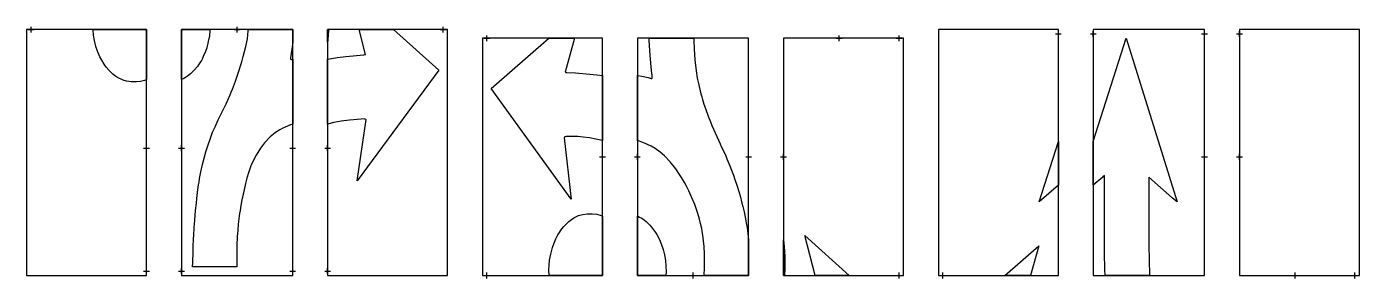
# Model space of a CAD drawing. Header units: inches. Extents: x 0 to 457, y -1 to 85.
import ezdxf

# ---------------------------------------------------------------- set-up
doc = ezdxf.new("R2010")
doc.units = ezdxf.units.IN
doc.header["$MEASUREMENT"] = 0
doc.layers.add('CUT', color=1, linetype='Continuous')
doc.layers.add('REG', color=5, linetype='Continuous')

msp = doc.modelspace()

# ---------------------------------------------------------------- linework, layer by layer
at = {"layer": 'CUT'}
for points in [[(40.99, 67.14), (40.4, 66.9), (39.05, 66.56), (37.68, 66.38), (35.83, 66.39), (34.27, 66.64), (33.1, 67), (32.63, 67.19), (31.65, 67.65), (30.6, 68.27), (30.08, 68.64), (29.54, 69.09), (28.26, 70.35), (27.31, 71.49), (26.55, 72.52), (25.74, 73.83), (25.16, 74.97), (24.31, 76.97), (23.79, 78.55), (23.31, 80.6), (22.99, 82.39), (22.8, 84.28), (22.8, 84.33), (41.14, 84.33), (41.14, 67.2)], [(62.88, 84), (62.7, 82.24), (62.33, 80.2), (61.76, 78.03), (61.32, 76.76), (60.6, 75.06), (60.29, 74.42), (59.93, 73.74), (59.46, 72.98), (59, 72.28), (58.58, 71.71), (57.52, 70.42), (56.2, 69.11), (55.19, 68.32), (54.44, 67.84), (53.93, 67.56), (53.14, 67.2), (53.14, 84.33), (62.9, 84.33)], [(90.98, 77.61), (90.51, 74.6), (90.5, 74.38), (90.56, 74.2), (90.73, 74.09), (90.99, 74.08), (91.27, 74.14), (91.27, 51.88), (90.48, 51.64), (88.65, 50.88), (87.62, 50.38), (86.83, 49.94), (85.32, 48.98), (84.65, 48.47), (83.58, 47.55), (81.59, 45.46), (80.24, 43.67), (78.7, 41.23), (77.78, 39.54), (76.87, 37.58), (76.1, 35.23), (75.57, 33.32), (75.36, 32.45), (75.1, 31.53), (74.57, 29.32), (74.23, 27.85), (73.87, 25.89), (73.48, 23.97), (73.25, 22.32), (73.07, 21.26), (72.59, 17.55), (72.41, 15.54), (72.34, 14.26), (72.26, 13.45), (72.23, 12.31), (72.16, 11.31), (72.15, 3.61), (72.1, 3.32), (72.09, 3), (56.91, 3), (56.91, 3), (56.92, 3.25), (56.98, 4.04), (57, 5.6), (57.09, 7.11), (57.16, 10.7), (57.24, 11.64), (57.27, 12.65), (57.36, 13.65), (57.49, 16.47), (57.61, 17.6), (57.68, 18.94), (57.97, 22.29), (58.22, 24.77), (58.34, 26.36), (58.48, 27.36), (58.59, 28.44), (58.76, 29.44), (58.96, 31.09), (59.15, 31.96), (59.35, 33.29), (59.78, 35.48), (60.36, 38.02), (61.51, 42.4), (61.85, 43.44), (62.12, 44.42), (63.06, 47.13), (63.47, 48.13), (63.81, 49.1), (64.62, 50.98), (65.69, 53.35), (67.93, 57.76), (68.41, 58.86), (68.99, 60.07), (69.81, 61.95), (70.17, 62.9), (70.58, 63.84), (71.67, 66.66), (73.06, 70.77), (73.29, 71.56), (73.61, 72.53), (73.92, 73.71), (74.33, 75.04), (75.17, 78.52), (75.72, 81.12), (75.99, 83.89), (76.02, 84.33), (91.27, 84.33), (91.27, 80.03)], [(103.58, 83.81), (103.48, 82.81), (103.34, 80.64), (103.27, 80.03), (103.27, 84.33), (103.59, 84.33)], [(103.86, 74.26), (106.69, 74.73), (109.5, 75.11), (115.72, 75.7), (116.03, 75.79), (116.25, 75.83), (114.08, 84.33), (125.84, 84.33), (141.41, 70.38), (113.36, 32.42), (116.43, 53.53), (116.05, 53.64), (115.82, 53.66), (114.74, 53.62), (110.71, 53.25), (107.9, 52.93), (105.37, 52.49), (103.27, 51.88), (103.27, 74.14)], [(179.19, 81.33), (188, 81.33), (184.75, 69.71), (184.97, 69.63), (185.3, 69.56), (188.3, 69.48), (189.49, 69.37), (190.83, 69.31), (194.38, 68.97), (195.61, 68.82), (197.54, 68.54), (197.54, 46.24), (197.51, 46.25), (195.3, 46.78), (193.13, 47.18), (190.94, 47.46), (189.07, 47.62), (185.05, 47.62), (184.82, 47.59), (184.64, 47.51), (184.55, 47.42), (184.43, 47.23), (186.8, 26.21), (159.41, 64.07)], [(211.06, 68.31), (213.2, 67.87), (214.28, 67.56), (214.46, 67.55), (214.58, 67.62), (214.63, 67.73), (214.64, 67.93), (214.59, 68.75), (214.4, 70.25), (213.9, 75.44), (213.58, 80.53), (213.57, 81.33), (228.87, 81.33), (228.91, 80.73), (228.98, 77.71), (229.24, 73.93), (229.66, 70.22), (230.09, 67.71), (230.44, 65.84), (230.7, 64.85), (231.03, 63.31), (231.35, 62.27), (231.59, 61.27), (231.91, 60.3), (232.34, 58.75), (232.85, 57.23), (233.81, 54.6), (234.59, 52.64), (235.05, 51.38), (237.89, 45.17), (238.25, 44.26), (238.72, 43.38), (239.84, 41), (240.22, 40.05), (241.3, 37.57), (241.82, 36.13), (242.53, 34.35), (242.98, 32.95), (243.7, 30.98), (244.44, 28.41), (244.82, 27.26), (245.39, 24.82), (245.75, 23.59), (246.13, 21.84), (246.62, 19.41), (246.97, 17.35), (247.14, 16.48), (247.57, 13.37), (247.68, 12.2), (247.68, 0), (232.43, 0), (232.59, 2.76), (232.58, 7.18), (232.4, 10.07), (232.25, 11.7), (232.09, 13.05), (231.78, 15.18), (231.63, 16.04), (231.23, 17.83), (230.87, 19.25), (230.31, 21.22), (229.24, 24.31), (228.26, 26.66), (227.2, 29.02), (226.22, 30.9), (225.65, 31.82), (224.68, 33.56), (224.19, 34.32), (222.68, 36.55), (220.76, 38.96), (218.78, 40.97), (217.33, 42.25), (215.64, 43.52), (214.27, 44.35), (212.01, 45.41), (210.31, 46.01), (209.54, 46.24), (209.54, 68.54)], [(369.97, 0.48), (369.9, 1.54), (369.89, 4.1), (369.81, 5.68), (369.81, 33.36), (369.8, 33.56), (369.81, 34.28), (369.27, 33.81), (369.19, 33.75), (365.95, 30.96), (365.95, 45.92), (377.25, 81.33), (394.67, 25.24), (393.16, 26.54), (393.02, 26.66), (384.97, 33.67), (384.97, 32.62), (384.97, 32.33), (384.97, 10.75), (385.05, 9.37), (385.06, 6.42), (385.13, 5.17), (385.14, 3.24), (385.22, 2.12), (385.24, 0.52), (385.27, 0), (369.98, 0)], [(347.36, 25.29), (353.95, 45.92), (353.95, 30.96)], [(181.53, 12.5), (181.87, 13.19), (182.23, 13.87), (182.77, 14.74), (183.16, 15.33), (183.62, 15.95), (184.32, 16.78), (185.57, 18.08), (186.03, 18.53), (186.43, 18.85), (186.95, 19.22), (187.7, 19.71), (188.21, 19.99), (189.38, 20.5), (190.24, 20.79), (190.79, 20.93), (192.29, 21.15), (194.02, 21.16), (195.58, 20.97), (197.05, 20.53), (197.54, 20.35), (197.54, 0), (179.21, 0), (179.16, 1.93), (179.24, 3.56), (179.42, 5.25), (179.78, 7.3), (180.36, 9.53), (180.81, 10.8)], [(209.65, 20.3), (210.3, 20.01), (210.8, 19.73), (211.4, 19.36), (211.97, 18.95), (212.57, 18.46), (213.85, 17.2), (214.39, 16.57), (215.77, 14.71), (216.2, 14), (217.06, 12.35), (217.71, 10.83), (218.36, 8.88), (218.78, 7.08), (219.13, 5.16), (219.32, 3.28), (219.37, 1.23), (219.31, 0), (209.54, 0), (209.54, 20.35)], [(259.9, 9.89), (260.08, 6.5), (260.09, 1.81), (260.01, 0.62), (260, 0), (259.68, 0), (259.68, 12.2)], [(266.99, 13.67), (282.24, 0), (270.49, 0)], [(347.26, 10.18), (344.41, 0), (335.59, 0)]]:
    msp.add_lwpolyline(points, close=True, dxfattribs=at)
at = {"layer": 'REG'}
for points in [[(0, 0), (41.14, 0), (41.14, 84.33), (0, 84.33)], [(53.14, 0), (91.27, 0), (91.27, 84.33), (53.14, 84.33)], [(103.27, 0), (144.41, 0), (144.41, 84.33), (103.27, 84.33)], [(312.81, 0), (353.95, 0), (353.95, 84.33), (312.81, 84.33)], [(365.95, 0), (404.08, 0), (404.08, 84.33), (365.95, 84.33)], [(416.08, 0), (457.22, 0), (457.22, 84.33), (416.08, 84.33)], [(156.41, 0), (197.54, 0), (197.54, 81.33), (156.41, 81.33)], [(209.54, 0), (247.68, 0), (247.68, 81.33), (209.54, 81.33)], [(259.68, 0), (300.81, 0), (300.81, 81.33), (259.68, 81.33)]]:
    msp.add_lwpolyline(points, close=True, dxfattribs=at)
for points in [[(0.5, 84.33), (2.5, 84.33)], [(1.5, 83.33), (1.5, 85.33)], [(71.2, 84.33), (73.2, 84.33)], [(72.2, 83.33), (72.2, 85.33)], [(141.91, 84.33), (143.91, 84.33)], [(142.91, 83.33), (142.91, 85.33)], [(157.91, 80.33), (157.91, 82.33)], [(278.74, 80.33), (278.74, 82.33)], [(299.31, 80.33), (299.31, 82.33)], [(352.95, 82.83), (354.95, 82.83)], [(353.95, 81.83), (353.95, 83.83)], [(364.95, 82.83), (366.95, 82.83)], [(365.95, 81.83), (365.95, 83.83)], [(403.08, 82.83), (405.08, 82.83)], [(404.08, 81.83), (404.08, 83.83)], [(415.08, 82.83), (417.08, 82.83)], [(416.08, 81.83), (416.08, 83.83)], [(156.91, 81.33), (158.91, 81.33)], [(277.74, 81.33), (279.74, 81.33)], [(298.31, 81.33), (300.31, 81.33)], [(40.14, 43.67), (42.14, 43.67)], [(41.14, 42.67), (41.14, 44.67)], [(52.14, 43.67), (54.14, 43.67)], [(53.14, 42.67), (53.14, 44.67)], [(90.27, 43.67), (92.27, 43.67)], [(91.27, 42.67), (91.27, 44.67)], [(102.27, 43.67), (104.27, 43.67)], [(103.27, 42.67), (103.27, 44.67)], [(197.54, 39.67), (197.54, 41.67)], [(209.54, 39.67), (209.54, 41.67)], [(247.68, 39.67), (247.68, 41.67)], [(259.68, 39.67), (259.68, 41.67)], [(404.08, 39.67), (404.08, 41.67)], [(416.08, 39.67), (416.08, 41.67)], [(196.54, 40.67), (198.54, 40.67)], [(208.54, 40.67), (210.54, 40.67)], [(246.68, 40.67), (248.68, 40.67)], [(258.68, 40.67), (260.68, 40.67)], [(403.08, 40.67), (405.08, 40.67)], [(415.08, 40.67), (417.08, 40.67)], [(40.14, 1.5), (42.14, 1.5)], [(41.14, 0.5), (41.14, 2.5)], [(52.14, 1.5), (54.14, 1.5)], [(53.14, 0.5), (53.14, 2.5)], [(90.27, 1.5), (92.27, 1.5)], [(91.27, 0.5), (91.27, 2.5)], [(102.27, 1.5), (104.27, 1.5)], [(103.27, 0.5), (103.27, 2.5)], [(156.91, 0), (158.91, 0)], [(157.91, -1), (157.91, 1)], [(227.61, 0), (229.61, 0)], [(228.61, -1), (228.61, 1)], [(298.31, 0), (300.31, 0)], [(299.31, -1), (299.31, 1)], [(313.31, 0), (315.31, 0)], [(314.31, -1), (314.31, 1)], [(434.15, 0), (436.15, 0)], [(435.15, -1), (435.15, 1)], [(454.72, 0), (456.72, 0)], [(455.72, -1), (455.72, 1)]]:
    msp.add_lwpolyline(points, dxfattribs=at)

doc.saveas('drawing.dxf')
